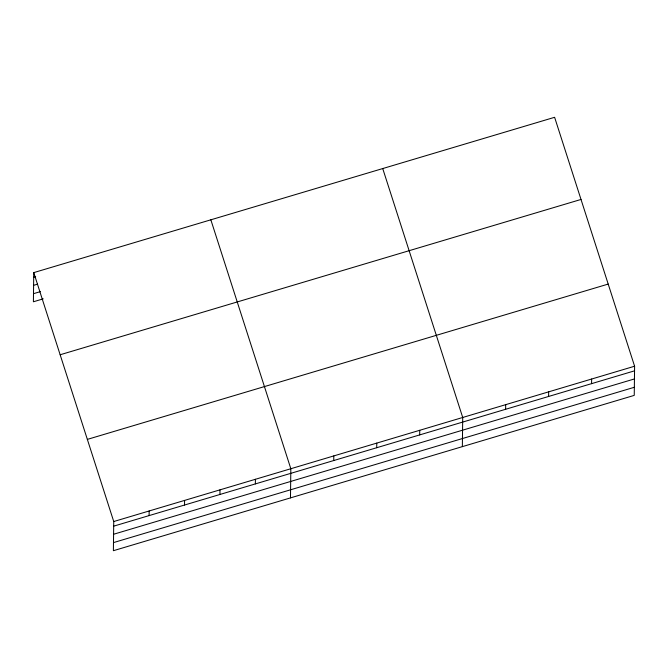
<?xml version="1.0" encoding="UTF-8"?>
<svg xmlns="http://www.w3.org/2000/svg" width="668" height="668" viewBox="0 0 668 668"><rect width="100%" height="100%" fill="white"/><g stroke="black" fill="none" stroke-linecap="round" stroke-linejoin="round"><path stroke-width="1" d="M33.759 272.619L113.744 521.533L113.385 550.699L634.241 395.381L634.6 366.223L554.615 117.301L33.759 272.619L33.4 301.777L43.236 298.846M149.106 515.596L149.156 510.978M184.518 505.033L184.577 500.415M219.939 494.47L219.997 489.853M255.36 483.908L255.418 479.29M290.48 497.894L290.83 468.727L210.846 219.814M333.749 460.536L333.8 455.918M376.719 447.719L376.777 443.101M419.688 434.91L419.746 430.292M462.356 446.633L462.715 417.475L382.731 168.553M505.634 409.284L505.684 404.658M548.603 396.466L548.662 391.849M591.572 383.657L591.631 379.032M33.701 277.237L35.671 276.652M33.6 285.336L37.533 284.167M33.5 293.678L40.389 291.624M60.153 354.758L581.01 199.448M87.349 439.394L608.206 284.075M113.744 521.533L634.6 366.223M113.685 526.159L634.542 370.84M113.585 534.258L634.441 378.94M113.485 542.6L634.341 387.281"/></g></svg>
